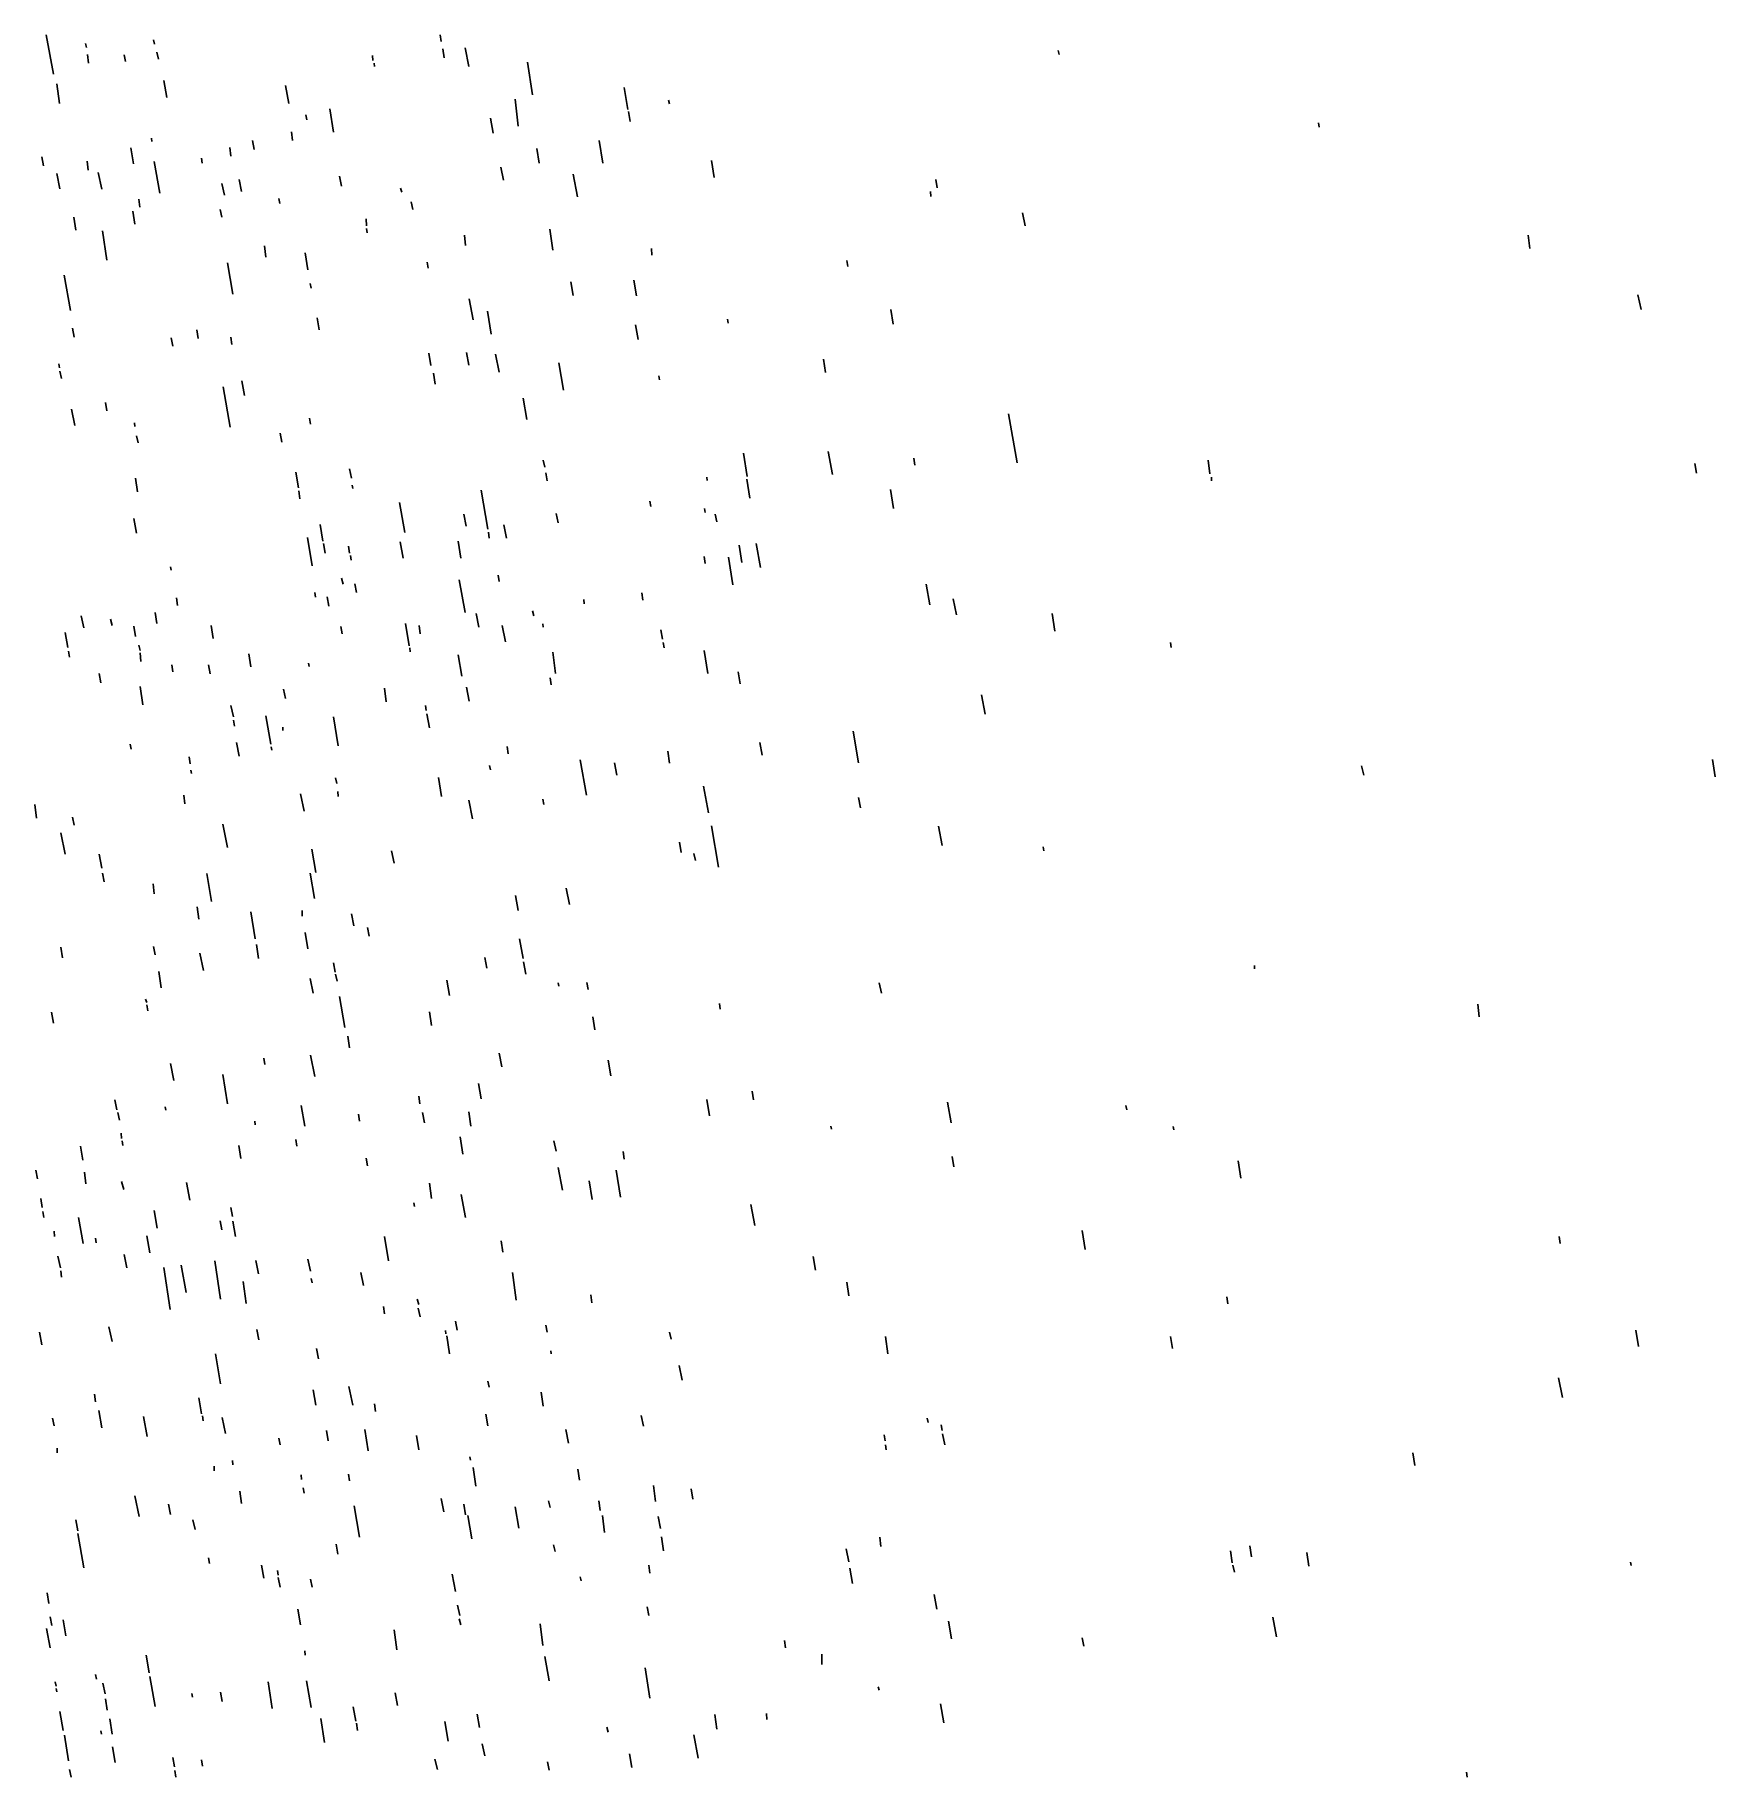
# Model space of a CAD drawing. Extents: x 0 to 578, y 1 to 600.
import ezdxf

# ---------------------------------------------------------------- set-up
doc = ezdxf.new("R2010")
doc.units = 0
doc.header["$MEASUREMENT"] = 0
doc.layers.add('MARBLE_FSET5', color=136, linetype='CONTINUOUS')

msp = doc.modelspace()

# ---------------------------------------------------------------- linework, layer by layer
at = {"layer": 'MARBLE_FSET5'}
for p, q in [((4.03, 600.19), (6.6, 586.71)), ((139.6, 600.19), (139.97, 597.94)), ((17.59, 597.19), (17.95, 595.88)), ((41.04, 598.5), (41.4, 597)), ((42.14, 594.2), (42.69, 591.76)), ((140.52, 595.32), (141.07, 592.32)), ((148.21, 595.69), (149.5, 589.33)), ((352.31, 594.76), (352.67, 593.45)), ((18.32, 593.45), (18.69, 590.45)), ((30.96, 593.26), (31.33, 591.01)), ((116.34, 593.07), (116.52, 591.39)), ((116.89, 590.45), (117.07, 589.33)), ((169.65, 590.83), (171.48, 579.59)), ((7.69, 583.34), (8.61, 576.6)), ((44.52, 584.46), (45.62, 578.66)), ((86.47, 582.78), (87.57, 576.6)), ((202.99, 582.03), (204.27, 574.54)), ((165.44, 578.1), (166.53, 568.74)), ((218.2, 577.72), (218.56, 576.41)), ((93.44, 572.67), (93.8, 570.98)), ((101.68, 574.73), (102.96, 566.68)), ((157.01, 571.54), (157.92, 566.3)), ((204.46, 573.79), (205.01, 570.42)), ((441.89, 569.86), (442.08, 568.36)), ((40.31, 564.62), (40.49, 563.49)), ((75.11, 563.87), (75.66, 560.69)), ((88.49, 566.86), (88.85, 563.87)), ((194.38, 563.87), (195.66, 556.01)), ((2.56, 558.25), (3.11, 555.07)), ((33.16, 561.25), (34.08, 555.82)), ((57.53, 557.69), (57.71, 556.01)), ((67.24, 561.44), (67.6, 558.44)), ((172.95, 561.06), (173.68, 556.01)), ((7.69, 552.45), (8.79, 547.21)), ((18.14, 556.76), (18.5, 553.57)), ((21.98, 552.82), (23.27, 547.02)), ((41.22, 556.57), (43.24, 545.71)), ((160.49, 554.7), (161.4, 550.2)), ((185.4, 552.26), (186.87, 544.4)), ((233.04, 556.94), (233.95, 551.14)), ((64.49, 549.08), (65.4, 544.96)), ((70.53, 550.39), (71.27, 546.27)), ((104.98, 551.51), (105.71, 548.14)), ((126.05, 547.39), (126.41, 546.08)), ((308.34, 546.27), (308.52, 544.59)), ((310.17, 550.39), (310.72, 547.58)), ((35.91, 543.65), (36.27, 540.84)), ((63.94, 540.09), (64.49, 537.47)), ((84.09, 543.84), (84.46, 542.15)), ((129.71, 542.71), (130.26, 540.09)), ((13.56, 537.47), (14.29, 532.98)), ((33.89, 539.53), (34.63, 535.04)), ((114.14, 536.91), (114.32, 534.48)), ((340.03, 538.97), (340.95, 534.48)), ((23.45, 532.79), (24.92, 522.68)), ((114.32, 533.54), (114.5, 532.04)), ((148.03, 531.29), (148.4, 527.74)), ((177.34, 533.35), (178.44, 526.05)), ((514.08, 531.29), (514.63, 526.61)), ((66.5, 521.75), (68.34, 510.89)), ((79.15, 527.55), (79.69, 523.62)), ((93.25, 525.12), (94.17, 519.31)), ((135.21, 521.93), (135.57, 519.88)), ((212.34, 526.61), (212.52, 524.37)), ((279.57, 522.5), (279.94, 520.44)), ((10.26, 517.44), (12.46, 505.27)), ((206.29, 515.76), (207.21, 510.33)), ((94.9, 514.63), (95.27, 512.95)), ((184.67, 515.2), (185.4, 510.51)), ((551.82, 510.7), (552.92, 505.65)), ((149.68, 509.39), (150.96, 502.09)), ((155.91, 505.09), (157.19, 497.22)), ((294.78, 505.65), (295.51, 500.59)), ((13.19, 499.28), (13.74, 496.1)), ((55.88, 498.72), (56.43, 495.73)), ((97.28, 502.84), (98.02, 498.72)), ((206.84, 500.41), (207.76, 495.35)), ((238.53, 502.28), (238.72, 500.97)), ((47.08, 495.91), (47.63, 493.1)), ((67.6, 496.1), (67.97, 493.67)), ((8.43, 486.93), (8.61, 485.62)), ((135.76, 490.67), (136.49, 486.37)), ((148.76, 490.86), (149.5, 486.55)), ((158.66, 490.3), (159.94, 484.12)), ((180.46, 487.3), (182.11, 477.94)), ((271.51, 488.61), (272.24, 483.93)), ((8.79, 484.49), (9.34, 481.87)), ((71.45, 481.12), (72.37, 476.07)), ((137.4, 483.74), (137.95, 480)), ((214.9, 482.81), (215.08, 481.5)), ((65.04, 479.06), (67.42, 465.21)), ((168.18, 475.13), (169.47, 467.83)), ((12.82, 471.39), (13.92, 465.77)), ((24.55, 473.64), (24.92, 470.83)), ((94.72, 468.21), (95.08, 466.15)), ((335.27, 469.7), (338.2, 452.85)), ((34.44, 466.71), (34.63, 465.4)), ((35.18, 462.22), (35.73, 459.78)), ((84.64, 463.15), (85.19, 459.97)), ((244.03, 456.22), (245.31, 448.17)), ((273.16, 456.79), (274.63, 448.92)), ((108.46, 450.8), (109.19, 447.61)), ((175.15, 453.79), (175.69, 451.36)), ((302.66, 454.54), (303.02, 452.11)), ((403.97, 453.79), (404.52, 449.11)), ((571.42, 452.67), (571.97, 449.3)), ((34.81, 447.61), (35.54, 442.93)), ((89.95, 449.67), (90.87, 444.24)), ((109.37, 445.18), (109.56, 444.06)), ((176.06, 449.49), (176.43, 446.68)), ((231.39, 447.99), (231.57, 446.86)), ((245.13, 447.24), (246.23, 440.69)), ((405.07, 446.68), (405.07, 447.99)), ((91.05, 443.31), (91.42, 440.5)), ((125.68, 439.19), (127.51, 428.89)), ((153.71, 443.49), (156.09, 430.02)), ((211.79, 439.75), (212.15, 437.88)), ((294.6, 443.68), (295.69, 437.13)), ((34.26, 433.76), (35.18, 428.71)), ((147.85, 435.26), (148.58, 431.14)), ((179.54, 435.44), (180.27, 432.26)), ((230.66, 437.13), (230.84, 435.82)), ((234.32, 435.26), (234.87, 432.64)), ((93.98, 427.21), (95.63, 417.47)), ((98.38, 431.7), (99.3, 425.9)), ((145.83, 425.9), (146.75, 420.09)), ((156.27, 429.08), (156.46, 427.02)), ((161.59, 431.51), (162.5, 427.02)), ((99.48, 425.15), (100.03, 421.78)), ((108.09, 424.21), (108.46, 421.78)), ((108.82, 421.03), (109.01, 419.34)), ((125.86, 425.71), (126.96, 420.09)), ((230.47, 420.66), (230.84, 418.22)), ((238.9, 420.47), (240.37, 410.92)), ((242.56, 424.59), (243.48, 418.6)), ((248.43, 425.15), (249.89, 416.91)), ((46.9, 417.1), (47.08, 415.98)), ((159.57, 414.29), (159.94, 412.04)), ((96.55, 408.3), (96.73, 406.61)), ((105.71, 413.17), (106.26, 411.11)), ((110.29, 411.29), (110.84, 408.3)), ((146.2, 412.61), (148.21, 401.37)), ((209.04, 408.11), (209.4, 405.68)), ((306.87, 411.11), (308.15, 403.99)), ((48.92, 406.43), (49.28, 403.81)), ((100.76, 406.8), (101.31, 403.62)), ((171.48, 401.93), (171.85, 400.25)), ((189.07, 405.87), (189.25, 404.37)), ((316.21, 406.05), (317.31, 400.62)), ((16.12, 400.25), (17.04, 396.13)), ((26.2, 399.13), (26.75, 396.88)), ((34.26, 396.69), (34.81, 393.14)), ((41.59, 401.37), (42.14, 397.63)), ((60.82, 396.88), (61.56, 392.39)), ((105.53, 396.51), (105.89, 394.07)), ((127.69, 397.63), (128.98, 389.95)), ((132.46, 396.88), (132.82, 394.07)), ((152.06, 401), (152.98, 396.32)), ((161.04, 396.88), (162.14, 391.26)), ((174.96, 397.44), (175.15, 396.32)), ((350.29, 401), (351.21, 395.01)), ((10.63, 394.45), (11.54, 389.39)), ((35.91, 390.14), (36.46, 388.27)), ((215.63, 395.38), (216.18, 392.2)), ((216.37, 391.08), (216.73, 389.2)), ((390.96, 391.08), (391.15, 389.39)), ((11.73, 388.08), (12.09, 386.02)), ((36.46, 387.52), (36.64, 384.52)), ((73.83, 387.15), (74.56, 382.65)), ((94.35, 383.96), (94.53, 382.84)), ((129.16, 389.2), (129.34, 387.89)), ((145.83, 386.77), (147.11, 379.47)), ((178.44, 387.71), (179.36, 380.41)), ((230.47, 388.27), (231.76, 380.41)), ((22.35, 380.41), (22.9, 377.22)), ((47.27, 383.4), (47.63, 380.97)), ((59.91, 383.4), (60.46, 380.22)), ((177.53, 378.91), (177.89, 376.47)), ((242.2, 380.97), (242.93, 376.85)), ((36.46, 375.91), (37.37, 369.55)), ((85.74, 374.98), (86.47, 371.79)), ((120.55, 375.35), (121.1, 370.67)), ((148.76, 375.73), (149.68, 370.86)), ((325.92, 373.1), (327.21, 366.37)), ((67.6, 369.36), (68.52, 365.43)), ((79.69, 365.8), (81.34, 356.07)), ((134.66, 369.36), (134.84, 367.68)), ((135.02, 366.55), (135.94, 361.68)), ((68.52, 364.31), (68.89, 362.25)), ((85.56, 360.75), (85.56, 361.87)), ((102.96, 365.43), (104.61, 355.51)), ((281.77, 360.56), (283.6, 349.7)), ((32.98, 356.07), (33.34, 354.38)), ((69.62, 356.63), (70.53, 351.95)), ((81.53, 355.13), (81.71, 354.01)), ((162.69, 355.32), (163.05, 352.7)), ((249.71, 356.63), (250.44, 352.32)), ((53.31, 351.76), (53.68, 349.33)), ((156.64, 348.77), (157.01, 347.27)), ((187.79, 350.64), (189.98, 338.47)), ((199.69, 349.7), (200.43, 345.4)), ((218.02, 353.63), (218.56, 349.52)), ((456.73, 348.58), (457.47, 345.4)), ((577.47, 350.83), (578.38, 344.84)), ((53.86, 347.08), (54.05, 345.96)), ((103.69, 344.46), (104.06, 342.59)), ((139.05, 344.65), (140.15, 338.1)), ((51.48, 338.47), (51.85, 335.48)), ((91.6, 339.03), (92.89, 333.04)), ((104.43, 339.78), (104.61, 338.1)), ((149.5, 336.79), (150.78, 330.42)), ((174.96, 337.16), (175.33, 335.29)), ((230.29, 341.65), (231.94, 332.48)), ((283.6, 337.72), (284.34, 334.17)), ((0.18, 335.29), (0.73, 330.61)), ((13.19, 330.98), (13.74, 328.17)), ((9.16, 325.55), (10.63, 318.25)), ((64.85, 328.55), (66.5, 320.5)), ((233.04, 327.99), (235.42, 313.76)), ((311.08, 327.8), (312.37, 321.25)), ((22.35, 318.25), (23.27, 313.39)), ((95.45, 319.94), (96.92, 311.89)), ((122.93, 319.38), (123.85, 315.07)), ((222.05, 322.37), (222.6, 318.81)), ((226.99, 318.44), (227.54, 316.01)), ((347.18, 320.69), (347.36, 319.38)), ((23.45, 311.7), (24, 308.71)), ((40.85, 307.96), (41.22, 304.59)), ((59.36, 311.51), (61.01, 301.97)), ((94.9, 311.7), (96.37, 302.9)), ((183.02, 306.46), (184.12, 300.84)), ((56.06, 300.09), (56.61, 295.79)), ((165.62, 304.03), (166.53, 298.78)), ((74.56, 298.41), (76.03, 289.05)), ((92.15, 296.91), (92.15, 298.78)), ((109.19, 297.66), (109.92, 293.54)), ((93.25, 291.29), (94.17, 285.68)), ((114.69, 292.98), (115.24, 289.98)), ((166.9, 289.05), (168.18, 282.31)), ((9.16, 286.24), (9.71, 282.5)), ((41.04, 286.43), (41.59, 283.62)), ((56.98, 284.18), (58.26, 278.19)), ((76.4, 287.18), (77.13, 282.31)), ((154.99, 282.68), (155.73, 278.94)), ((42.87, 277.82), (43.6, 272.2)), ((102.96, 280.81), (103.51, 277.63)), ((103.69, 276.88), (104.24, 274.45)), ((168.37, 281.19), (169.1, 276.88)), ((419.91, 278.75), (419.91, 279.88)), ((94.9, 275.38), (96, 270.33)), ((141.98, 274.82), (142.9, 269.58)), ((180.27, 273.88), (180.46, 272.76)), ((190.17, 274.07), (190.53, 271.64)), ((290.75, 273.88), (291.48, 270.33)), ((38.29, 268.27), (38.66, 267.15)), ((38.66, 266.4), (39.02, 264.34)), ((104.98, 269.2), (106.81, 258.53)), ((135.94, 263.96), (136.67, 259.28)), ((235.79, 266.77), (235.97, 264.9)), ((496.67, 266.58), (497.22, 262.28)), ((5.86, 263.78), (6.6, 260.03)), ((192.18, 262.28), (192.92, 257.78)), ((107.91, 255.54), (108.46, 251.61)), ((46.9, 246.18), (48, 240.37)), ((78.96, 248.05), (79.33, 245.8)), ((95.08, 248.99), (96.55, 241.68)), ((159.94, 249.73), (160.85, 245.05)), ((197.5, 247.3), (198.41, 241.87)), ((64.85, 242.43), (66.5, 232.32)), ((132.27, 234.95), (132.64, 232.32)), ((152.79, 239.25), (153.71, 234.01)), ((246.96, 236.63), (247.51, 233.63)), ((27.66, 233.63), (28.4, 230.27)), ((28.76, 229.33), (29.31, 226.71)), ((45.07, 231.2), (45.25, 230.08)), ((91.79, 231.76), (93.07, 224.65)), ((111.57, 228.77), (111.94, 226.33)), ((133.56, 229.33), (134.29, 225.77)), ((149.5, 229.52), (150.23, 224.65)), ((231.39, 233.82), (232.31, 228.21)), ((314.2, 232.89), (315.48, 225.77)), ((375.57, 231.76), (375.94, 230.27)), ((29.86, 222.22), (30.05, 220.34)), ((75.85, 226.33), (76.03, 225.02)), ((274.08, 224.65), (274.26, 223.53)), ((391.88, 224.46), (392.06, 223.34)), ((15.94, 217.72), (16.67, 212.85)), ((30.23, 219.59), (30.41, 217.91)), ((70.35, 217.91), (71.08, 213.42)), ((89.95, 219.97), (90.32, 217.72)), ((146.56, 220.9), (147.48, 214.91)), ((178.81, 219.59), (179.54, 216.04)), ((114.14, 213.6), (114.69, 210.98)), ((180.27, 210.42), (181.74, 202.56)), ((202.63, 215.85), (202.99, 213.23)), ((315.85, 214.17), (316.4, 210.61)), ((414.23, 212.67), (415.15, 206.68)), ((0.55, 209.49), (1.1, 206.49)), ((17.22, 208.74), (17.77, 204.81)), ((30.05, 205.55), (30.78, 202.75)), ((52.4, 205.18), (53.5, 199.19)), ((135.94, 204.99), (136.67, 199.75)), ((190.9, 205.74), (192, 199.38)), ((200.24, 209.49), (201.71, 200.12)), ((2.2, 199.75), (2.75, 196.57)), ((130.63, 198.25), (130.81, 196.94)), ((146.93, 201.06), (148.4, 193.2)), ((2.93, 195.26), (3.3, 193.2)), ((15.21, 193.2), (16.85, 184.21)), ((41.22, 195.63), (42.32, 189.45)), ((63.94, 192.07), (64.49, 188.89)), ((67.6, 196.57), (68.15, 193.57)), ((68.34, 191.89), (69.25, 186.65)), ((246.6, 197.69), (247.88, 190.39)), ((6.78, 188.52), (6.96, 186.65)), ((21.07, 186.08), (21.25, 184.4)), ((38.66, 186.83), (39.76, 181.03)), ((120.55, 186.65), (121.83, 178.22)), ((360.55, 188.71), (361.65, 182.15)), ((524.7, 186.65), (525.07, 184.21)), ((8.06, 179.91), (8.98, 175.79)), ((30.96, 180.47), (31.88, 175.79)), ((160.67, 185.15), (161.22, 181.22)), ((9.16, 174.85), (9.34, 172.61)), ((44.52, 175.98), (46.72, 161.56)), ((50.56, 176.72), (52.21, 167.36)), ((62.11, 178.22), (64.12, 165.12)), ((76.21, 178.41), (77.13, 173.73)), ((94.17, 178.78), (95.08, 174.66)), ((112.31, 174.29), (113.22, 169.8)), ((164.52, 174.29), (165.8, 164.74)), ((268.03, 179.72), (268.76, 175.04)), ((71.82, 171.11), (72.92, 163.62)), ((95.27, 172.23), (95.63, 170.73)), ((279.57, 170.92), (280.31, 166.24)), ((120.18, 162.5), (120.55, 160.06)), ((131.73, 165.12), (132.27, 163.24)), ((132.09, 161.93), (132.82, 158.94)), ((191.45, 166.61), (191.82, 163.81)), ((410.38, 165.87), (410.75, 163.43)), ((144.92, 157.44), (145.47, 154.45)), ((176.06, 156.13), (176.43, 153.7)), ((1.83, 153.7), (2.56, 149.39)), ((25.65, 155.57), (26.75, 150.51)), ((76.58, 154.63), (77.31, 151.08)), ((141.44, 154.26), (141.62, 153.14)), ((141.98, 152.39), (142.9, 146.21)), ((218.56, 153.7), (219.11, 151.26)), ((292.95, 152.2), (293.68, 146.21)), ((390.96, 152.2), (391.69, 148.08)), ((551.08, 154.45), (552, 148.83)), ((62.29, 146.21), (64.12, 135.91)), ((97.1, 148.08), (97.83, 144.52)), ((177.71, 147.33), (177.89, 146.21)), ((221.86, 142.28), (222.96, 137.22)), ((524.52, 137.97), (525.8, 131.23)), ((20.7, 132.36), (21.07, 129.73)), ((96, 133.85), (96.92, 128.61)), ((108.27, 134.98), (109.56, 128.61)), ((156.09, 136.85), (156.46, 134.79)), ((174.41, 133.1), (175.15, 128.24)), ((22.17, 126.74), (23.27, 120.75)), ((56.61, 131.05), (57.53, 125.62)), ((117.07, 128.99), (117.44, 126.37)), ((6.23, 124.12), (6.78, 121.5)), ((37.56, 124.68), (38.84, 117.75)), ((57.89, 124.87), (58.08, 123.18)), ((64.67, 124.31), (65.77, 118.88)), ((113.77, 120.19), (114.87, 112.89)), ((155.36, 125.43), (156.09, 121.5)), ((182.84, 120.19), (183.76, 115.51)), ((208.85, 125.05), (209.59, 121.31)), ((307.24, 124.12), (307.6, 122.62)), ((312, 121.87), (312.37, 119.81)), ((84.09, 117.19), (84.64, 114.95)), ((100.58, 119.81), (101.13, 116.26)), ((131.54, 118.13), (132.27, 113.26)), ((292.4, 118.32), (292.76, 116.26)), ((292.95, 114.95), (293.13, 113.26)), ((312.55, 118.69), (313.28, 114.95)), ((7.88, 112.14), (7.88, 113.82)), ((68.15, 109.52), (68.34, 108.02)), ((149.86, 110.83), (150.05, 109.7)), ((474.32, 112.14), (475.05, 107.83)), ((61.92, 105.96), (61.92, 107.64)), ((91.79, 104.65), (91.97, 102.96)), ((108.09, 104.84), (108.46, 102.59)), ((150.96, 107.08), (151.88, 100.72)), ((187.05, 106.52), (187.6, 102.78)), ((34.63, 97.35), (36.09, 90.23)), ((70.72, 99.03), (71.27, 94.73)), ((92.52, 100.16), (92.89, 98.28)), ((139.97, 96.41), (140.89, 91.92)), ((213.07, 100.9), (213.8, 95.48)), ((226.08, 99.78), (226.63, 96.22)), ((46.17, 94.54), (46.9, 90.98)), ((110.11, 93.98), (111.94, 83.12)), ((147.85, 94.54), (148.4, 90.8)), ((149.13, 90.61), (150.6, 82.56)), ((165.44, 93.6), (166.72, 86.3)), ((176.98, 95.66), (177.53, 93.42)), ((194.2, 95.66), (194.75, 92.29)), ((195.48, 90.61), (196.21, 84.8)), ((214.72, 90.23), (215.45, 86.12)), ((14.29, 89.11), (15.02, 85.37)), ((15.02, 84.43), (17.04, 72.64)), ((54.6, 89.11), (55.33, 85.74)), ((103.88, 80.69), (104.43, 77.32)), ((178.63, 80.5), (179.18, 78.25)), ((215.82, 83.31), (216.55, 78.44)), ((279.39, 79.19), (280.31, 74.7)), ((290.93, 83.12), (291.3, 79.94)), ((411.66, 78.44), (412.21, 74.32)), ((418.26, 80.12), (418.81, 76.38)), ((59.91, 76.01), (60.27, 74.13)), ((78.23, 73.57), (78.96, 69.08)), ((211.42, 73.57), (211.79, 70.76)), ((280.67, 72.45), (281.59, 67.21)), ((412.4, 73.57), (412.95, 71.14)), ((437.86, 77.88), (438.6, 73.2)), ((549.25, 74.51), (549.44, 73.39)), ((83.73, 71.7), (83.91, 70.02)), ((83.91, 69.27), (84.64, 65.9)), ((95.08, 68.71), (95.63, 65.9)), ((143.82, 70.39), (144.92, 64.4)), ((187.79, 69.45), (188.15, 68.14)), ((4.4, 64.02), (4.95, 60.28)), ((309.62, 63.46), (310.53, 58.41)), ((5.5, 55.79), (6.05, 52.79)), ((9.89, 54.66), (10.81, 49.24)), ((90.69, 58.41), (91.6, 52.98)), ((145.65, 59.72), (146.38, 56.16)), ((146.2, 55.04), (146.75, 52.98)), ((210.87, 59.16), (211.42, 56.16)), ((314.56, 54.29), (315.66, 48.11)), ((426.14, 55.6), (427.42, 48.86)), ((4.21, 51.67), (5.5, 45.12)), ((123.85, 51.29), (124.76, 44.37)), ((174.05, 53.35), (174.96, 45.87)), ((360.55, 48.49), (361.1, 45.68)), ((38.47, 42.5), (39.57, 36.51)), ((93.07, 43.99), (93.25, 42.5)), ((175.69, 42.12), (177.16, 33.7)), ((258.14, 47.55), (258.5, 45.12)), ((270.96, 39.31), (270.96, 42.87)), ((210.14, 38.19), (211.79, 27.71)), ((7.15, 33.32), (7.51, 31.83)), ((7.51, 31.08), (7.69, 29.95)), ((21.07, 35.94), (21.44, 34.26)), ((23.63, 32.95), (24.37, 29.2)), ((39.76, 35.19), (41.59, 24.9)), ((80.43, 33.32), (81.89, 24.15)), ((93.62, 33.7), (95.27, 24.52)), ((290.38, 31.64), (290.75, 30.51)), ((24.55, 27.52), (25.1, 23.59)), ((54.23, 29.39), (54.41, 28.08)), ((64.12, 29.77), (64.67, 26.58)), ((109.74, 24.71), (110.66, 19.84)), ((124.21, 29.58), (124.95, 25.27)), ((311.82, 25.83), (312.92, 19.28)), ((8.79, 23.21), (9.89, 16.66)), ((26.02, 20.59), (26.75, 15.35)), ((98.56, 20.78), (99.85, 12.54)), ((110.84, 19.1), (111.21, 16.66)), ((141.25, 19.66), (142.35, 12.92)), ((152.43, 22.28), (153.16, 17.6)), ((234.14, 22.09), (234.87, 17.04)), ((251.91, 22.46), (252.09, 20.41)), ((10.44, 14.98), (11.73, 6.18)), ((22.9, 16.47), (23.08, 15.35)), ((196.95, 17.78), (197.5, 16.1)), ((226.99, 15.16), (228.46, 7.11)), ((26.93, 11.05), (27.85, 5.62)), ((47.63, 7.3), (48.18, 4.12)), ((57.53, 6.55), (57.89, 4.31)), ((137.77, 6.74), (138.69, 3.18)), ((154.08, 11.98), (154.99, 7.86)), ((204.82, 8.61), (205.56, 3.93)), ((12.09, 3.18), (12.64, 0.56)), ((48.37, 2.81), (48.73, 0.56)), ((176.61, 5.8), (177.16, 3)), ((492.82, 2.25), (493.01, 0.56))]:
    msp.add_line(p, q, dxfattribs=at)

doc.saveas('drawing.dxf')
